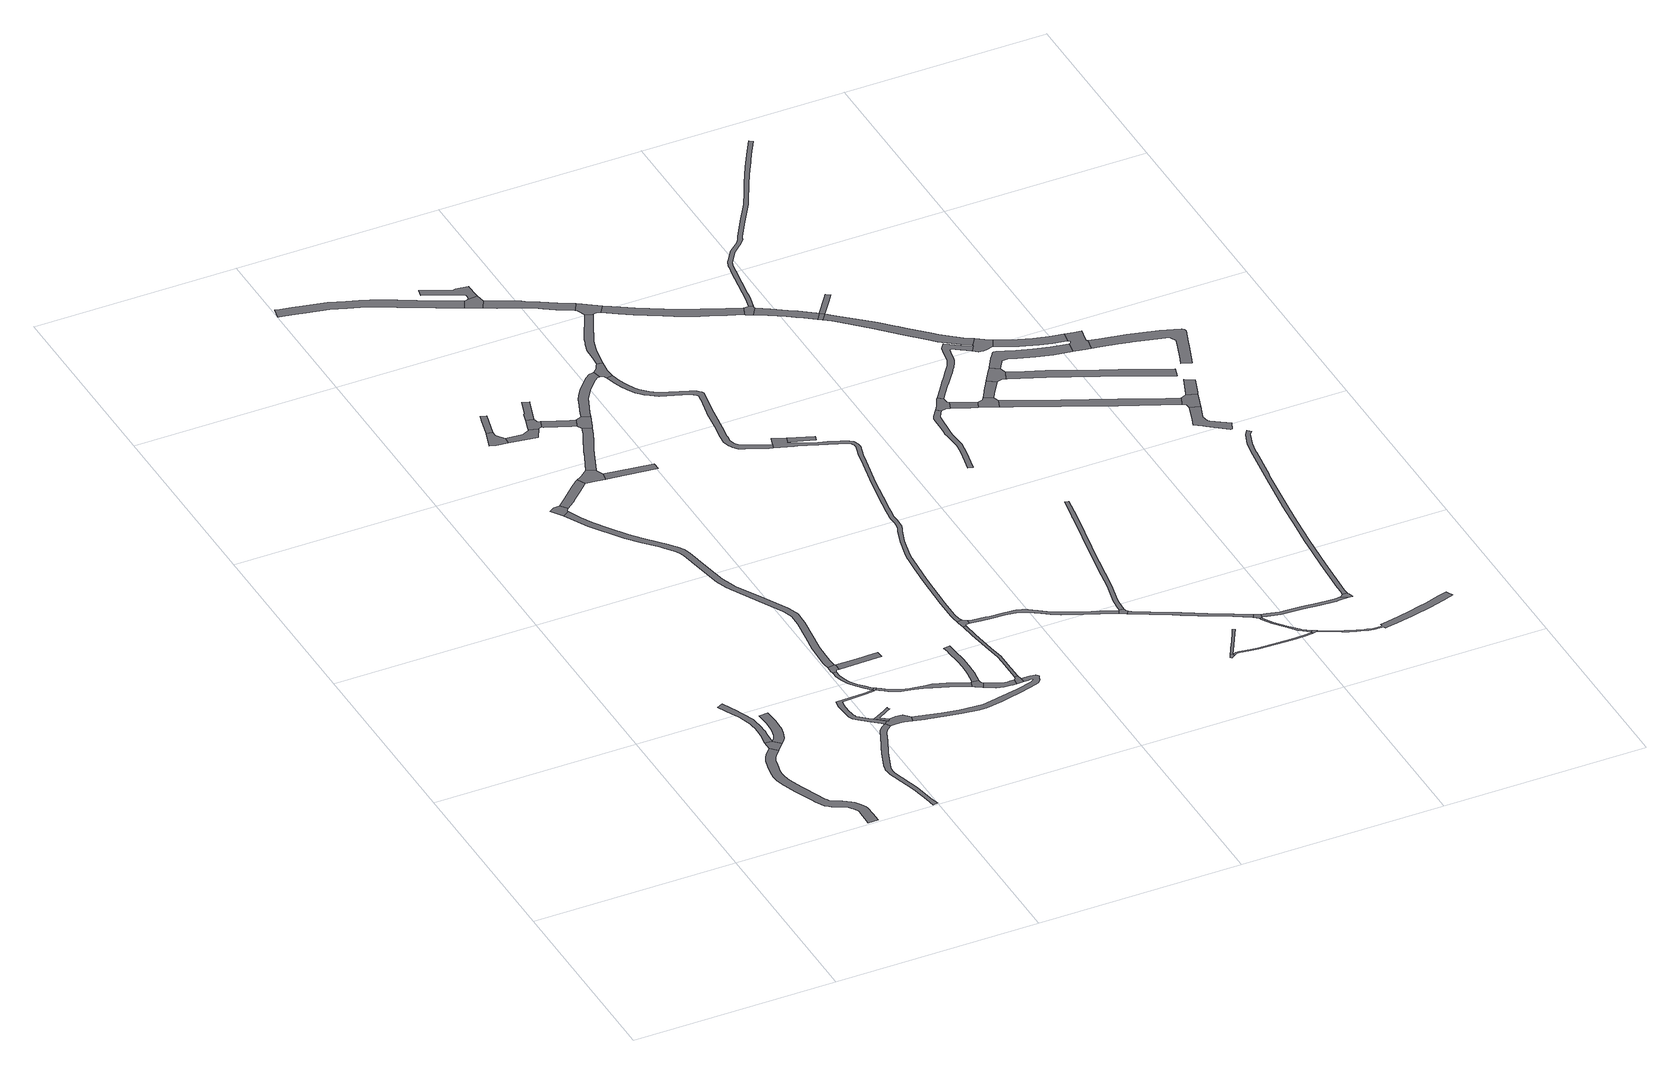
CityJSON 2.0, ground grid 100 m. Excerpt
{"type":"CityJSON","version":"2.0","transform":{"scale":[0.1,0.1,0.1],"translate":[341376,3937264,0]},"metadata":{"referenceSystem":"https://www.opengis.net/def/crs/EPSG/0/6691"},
"CityObjects":{
"road1":{"type":"Road","attributes":{"RoadStructureAttribute.sectionType":"1"},"geometry":[{"type":"MultiSurface","lod":"1","boundaries":[[[0,1,2,3,4,5,6,7,8,9,10,11,12,13,14,15,16,17,18,19,20,21,22,23,24,25,26,27,28,29,30,31,32,33,34,35,36,37,38,39,40,41,42,43,44,45,46,47,48,49,50,51,52]]]}]},
"road2":{"type":"Road","geometry":[{"type":"MultiSurface","lod":"1","boundaries":[[[27,26,53,54,55]]]}]},
"road3":{"type":"Road","attributes":{"RoadStructureAttribute.sectionType":"1"},"geometry":[{"type":"MultiSurface","lod":"1","boundaries":[[[54,56,57,58,59,60,61,62,63,64,65,66,67,68,69,70,71,72,73,74,75,76,77,55]]]}]},
"road4":{"type":"Road","geometry":[{"type":"MultiSurface","lod":"1","boundaries":[[[53,78,79,80,81,82,83,84,85,86,87,88,89,90,91,92,93,94,95,96,54]]]}]},
"road5":{"type":"Road","attributes":{"RoadStructureAttribute.sectionType":"1"},"geometry":[{"type":"MultiSurface","lod":"1","boundaries":[[[97,98,99,100,101,102,103,104,105,106,107,108,109,110,111,112,113,114,115,116,117,118,119,120,121,122,123,124,125,126,127,128,129]]]}]},
"road6":{"type":"Road","attributes":{"RoadStructureAttribute.sectionType":"1"},"geometry":[{"type":"MultiSurface","lod":"1","boundaries":[[[130,131,132,133,134,135,136,137,138,139,140,129,141,142,143,144,145,146,147,148,149,150,151,152,153,154,155,156]]]}]},
"road7":{"type":"Road","geometry":[{"type":"MultiSurface","lod":"1","boundaries":[[[157,158,159,160,161,162,163,164,165,166,167,168]]]}]},
"road8":{"type":"Road","geometry":[{"type":"MultiSurface","lod":"1","boundaries":[[[169,170,171,172,173,174,175,176]]]}]},
"road9":{"type":"Road","geometry":[{"type":"MultiSurface","lod":"1","boundaries":[[[128,177,178,179,180,181,182,183,184,168,167,185,186,141,129]]]}]},
"road10":{"type":"Road","attributes":{"RoadStructureAttribute.sectionType":"1"},"geometry":[{"type":"MultiSurface","lod":"1","boundaries":[[[187,188,189,190,191,192,193,194,195,196,197,198,199,200,201,202,203,204,205,206,207,208,209,210,211,212,213,214,215,169,176,216,217,218,219,220,221,222,223,224,225,226,227,228,229,230,231,232,233,234,235,236,237,238,239,240,241]]]}]},
"road11":{"type":"Road","geometry":[{"type":"MultiSurface","lod":"1","boundaries":[[[242,243,244,245,246,241,240,247,248]]]}]},
"road12":{"type":"Road","attributes":{"RoadStructureAttribute.sectionType":"1"},"geometry":[{"type":"MultiSurface","lod":"1","boundaries":[[[249,250,251,252,253,254,156,255,256,257,258,259,260,261,242,248]]]}]},
"road13":{"type":"Road","geometry":[{"type":"MultiSurface","lod":"1","boundaries":[[[255,156,155,262,263]]]}]},
"road14":{"type":"Road","attributes":{"RoadStructureAttribute.sectionType":"1"},"geometry":[{"type":"MultiSurface","lod":"1","boundaries":[[[264,265,266,173,172,267,268,269,270,271]]]}]},
"road15":{"type":"Road","geometry":[{"type":"MultiSurface","lod":"1","boundaries":[[[272,273,274,275,276,277,278,279]]]}]},
"road16":{"type":"Road","attributes":{"RoadStructureAttribute.sectionType":"1"},"geometry":[{"type":"MultiSurface","lod":"1","boundaries":[[[280,281,282,283,284,246,245]]]}]},
"road17":{"type":"Road","geometry":[{"type":"MultiSurface","lod":"1","boundaries":[[[285,286,287,277,276]]]}]},
"road18":{"type":"Road","attributes":{"RoadStructureAttribute.sectionType":"1"},"geometry":[{"type":"MultiSurface","lod":"1","boundaries":[[[288,289,290,291,273,272,292,293]]]}]},
"road19":{"type":"Road","geometry":[{"type":"MultiSurface","lod":"1","boundaries":[[[270,294,295,296,297,298,299,300,301,271]]]}]},
"road20":{"type":"Road","attributes":{"RoadStructureAttribute.sectionType":"1"},"geometry":[{"type":"MultiSurface","lod":"1","boundaries":[[[262,302,303,304,305,306,307,308,309,310,311,312,313,314,315,316,317,318,319,320,321,322,323,324,263]]]}]},
"road21":{"type":"Road","geometry":[{"type":"MultiSurface","lod":"1","boundaries":[[[325,326,327,328,288,293,329,330]]]}]},
"road22":{"type":"Road","attributes":{"RoadStructureAttribute.sectionType":"1"},"geometry":[{"type":"MultiSurface","lod":"1","boundaries":[[[331,332,333,334,335,336,337,338,339,340,341,342,343,344,181,180,345,346,347,348,349,350,351,352,353,354,355,356,357,358,359,360,361,362,363]]]}]},
"road23":{"type":"Road","geometry":[{"type":"MultiSurface","lod":"1","boundaries":[[[364,365,366,367,368,327,326]]]}]},
"road24":{"type":"Road","attributes":{"RoadStructureAttribute.sectionType":"1"},"geometry":[{"type":"MultiSurface","lod":"1","boundaries":[[[298,369,370,371,372,373,374,375,376,377,378,379,380,381,382,383,299]]]}]},
"road25":{"type":"Road","attributes":{"RoadStructureAttribute.sectionType":"1"},"geometry":[{"type":"MultiSurface","lod":"1","boundaries":[[[384,385,386,387,388,389,390,391,392,393,394,395,396,397,398,399,400,401,402,403,404,405,406,407]]]}]},
"road26":{"type":"Road","attributes":{"RoadStructureAttribute.sectionType":"1"},"geometry":[{"type":"MultiSurface","lod":"1","boundaries":[[[408,409,410,296,295]]]}]},
"road27":{"type":"Road","attributes":{"RoadStructureAttribute.sectionType":"1"},"geometry":[{"type":"MultiSurface","lod":"1","boundaries":[[[329,411,412,413,414,415,416,330]]]}]},
"road28":{"type":"Road","geometry":[{"type":"MultiSurface","lod":"1","boundaries":[[[417,418,419,420,421,315,314,422,423,424]]]}]},
"road29":{"type":"Road","attributes":{"RoadStructureAttribute.sectionType":"1"},"geometry":[{"type":"MultiSurface","lod":"1","boundaries":[[[420,425,426,427,428,429,430,431,432,433,434,435,436,437,421]]]}]},
"road30":{"type":"Road","attributes":{"RoadStructureAttribute.sectionType":"1"},"geometry":[{"type":"MultiSurface","lod":"1","boundaries":[[[438,439,440,441,442,443,444,445,446,417,424]]]}]},
"road31":{"type":"Road","geometry":[{"type":"MultiSurface","lod":"1","boundaries":[[[414,413,376,375,447,448,449,450]]]}]},
"road32":{"type":"Road","geometry":[{"type":"MultiSurface","lod":"1","boundaries":[[[451,443,442,452,363,362,453,454,455,456]]]}]},
"road33":{"type":"Road","attributes":{"RoadStructureAttribute.sectionType":"1"},"geometry":[{"type":"MultiSurface","lod":"1","boundaries":[[[457,458,459,460,461,456,455,462,463,464,465,466,467,468,469]]]}]},
"road34":{"type":"Road","attributes":{"RoadStructureAttribute.sectionType":"1"},"geometry":[{"type":"MultiSurface","lod":"1","boundaries":[[[470,471,472,473,474,475,476,450,449,477,478,479,480,481,482,483,484,485,486,487]]]}]},
"road35":{"type":"Road","geometry":[{"type":"MultiSurface","lod":"1","boundaries":[[[488,489,490,491,492,469,468,493,494,495,496]]]}]},
"road36":{"type":"Road","attributes":{"RoadStructureAttribute.sectionType":"1"},"geometry":[{"type":"MultiSurface","lod":"1","boundaries":[[[497,498,499,500,501,502,503,504,505,506,507,508,509,510,511]]]}]},
"road37":{"type":"Road","geometry":[{"type":"MultiSurface","lod":"1","boundaries":[[[511,512,395,394,513,514,515,497]]]}]},
"road38":{"type":"Road","geometry":[{"type":"MultiSurface","lod":"1","boundaries":[[[516,517,518,519,520,521,522,487,486,523,524,525,526]]]}]},
"road39":{"type":"Road","attributes":{"RoadStructureAttribute.sectionType":"1"},"geometry":[{"type":"MultiSurface","lod":"1","boundaries":[[[525,527,528,529,530,531,532,533,534,535,536,537,538,539,540,541,542,543,544,545,546,547,548,549,550,551,552,553,554,555,556,557,558,559,560,561,562,563,564,565,566,567,568,569,570,571,572,573,574,575,576,577,578,579,580,581,526]]]}]},
"road40":{"type":"Road","attributes":{"RoadStructureAttribute.sectionType":"1"},"geometry":[{"type":"MultiSurface","lod":"1","boundaries":[[[582,583,584,585,586,587,588,514,513,589,590,591,592,593,594,595]]]}]},
"road41":{"type":"Road","attributes":{"RoadStructureAttribute.sectionType":"1"},"geometry":[{"type":"MultiSurface","lod":"1","boundaries":[[[596,597,598,599,600,601,602,603,604,605,606,607,608,609,610,611,612,613,614,615,616,617,618,619,620,621,622,623,624,625,626,627,628,629,630,631,632,633,634,490,489,635,636,637,638,639,640,641,642,643,644,645,646,647,648,649,650,651,652,653,654,655,656,657,658,659,660,661,662,663,664,665,666,667,668,669,670,671,672,673,554,553]]]}]},
"road42":{"type":"Road","attributes":{"RoadStructureAttribute.sectionType":"1"},"geometry":[{"type":"MultiSurface","lod":"1","boundaries":[[[674,675,676,677,678,519,518,679,680,681,682,683,684,685,686,687]]]}]},
"road43":{"type":"Road","attributes":{"RoadStructureAttribute.sectionType":"1"},"geometry":[{"type":"MultiSurface","lod":"1","boundaries":[[[495,688,689,690,691,692,693,694,695,696,697,698,699,700,701,702,703,704,705,706,707,708,709,710,711,712,713,714,715,716,717,718,719,720,721,722,723,724,725,496]]]}]},
"road44":{"type":"Road","geometry":[{"type":"MultiSurface","lod":"1","boundaries":[[[726,727,582,595,728,729,730,731,687,686,732,733,734,735]]]}]},
"road45":{"type":"Road","geometry":[{"type":"MultiSurface","lod":"1","boundaries":[[[671,736,737,738,739,672]]]}]},
"road46":{"type":"Road","geometry":[{"type":"MultiSurface","lod":"1","boundaries":[[[740,741,742,705,704,743,744,745]]]}]},
"road47":{"type":"Road","attributes":{"RoadStructureAttribute.sectionType":"1"},"geometry":[{"type":"MultiSurface","lod":"1","boundaries":[[[746,747,748,749,750,751,752,753,754,755,756,757,758,759,760,761,762,763,764,765,766,726,735]]]}]},
"road48":{"type":"Road","geometry":[{"type":"MultiSurface","lod":"1","boundaries":[[[767,768,769,770,771,772]]]}]},
"road49":{"type":"Road","attributes":{"RoadStructureAttribute.sectionType":"1"},"geometry":[{"type":"MultiSurface","lod":"1","boundaries":[[[773,774,775,776,777,778,779,780,781,782,783,784,785,786,787,788,789,790,791,792,742,741]]]}]},
"road50":{"type":"Road","attributes":{"RoadStructureAttribute.sectionType":"1"},"geometry":[{"type":"MultiSurface","lod":"1","boundaries":[[[793,794,795,796,797,798,799,800,768,767,801]]]}]},
"road51":{"type":"Road","attributes":{"RoadStructureAttribute.sectionType":"1"},"geometry":[{"type":"MultiSurface","lod":"1","boundaries":[[[802,803,804,805,806,807,808,745,744,809,810,811,812,813,814,815,816,817,818,819]]]}]},
"road52":{"type":"Road","attributes":{"RoadStructureAttribute.sectionType":"1"},"geometry":[{"type":"MultiSurface","lod":"1","boundaries":[[[820,821,822,823,824,825,826,827,772,771,828,829,830,831,832,833,834]]]}]},
"road53":{"type":"Road","geometry":[{"type":"MultiSurface","lod":"1","boundaries":[[[757,835,836,837,838,839,840,841,842,758]]]}]},
"road54":{"type":"Road","attributes":{"RoadStructureAttribute.sectionType":"1"},"geometry":[{"type":"MultiSurface","lod":"1","boundaries":[[[843,844,845,846,847,848,849,850,851,852,853,854,855,856,857,858,859,860,861,862]]]}]},
"road55":{"type":"Road","geometry":[{"type":"MultiSurface","lod":"1","boundaries":[[[863,864,819,818,865,866]]]}]},
"road56":{"type":"Road","attributes":{"RoadStructureAttribute.sectionType":"1"},"geometry":[{"type":"MultiSurface","lod":"1","boundaries":[[[867,868,869,870,871,837,836,872,873,874,875,876,877]]]}]},
"road57":{"type":"Road","attributes":{"RoadStructureAttribute.sectionType":"1"},"geometry":[{"type":"MultiSurface","lod":"1","boundaries":[[[865,878,879,880,881,882,883,884,885,886,887,888,889,866]]]}]},
"road58":{"type":"Road","geometry":[{"type":"MultiSurface","lod":"1","boundaries":[[[890,891,892,893,843,862,894,895,896,897,898]]]}]},
"road59":{"type":"Road","geometry":[{"type":"MultiSurface","lod":"1","boundaries":[[[899,900,884,883,820,834]]]}]},
"road60":{"type":"Road","geometry":[{"type":"MultiSurface","lod":"1","boundaries":[[[877,876,901,902,903]]]}]},
"road61":{"type":"Road","attributes":{"RoadStructureAttribute.sectionType":"1"},"geometry":[{"type":"MultiSurface","lod":"1","boundaries":[[[904,896,895,905,906]]]}]},
"road62":{"type":"Road","attributes":{"RoadStructureAttribute.sectionType":"1"},"geometry":[{"type":"MultiSurface","lod":"1","boundaries":[[[907,908,909,910,911,912,913,914,915,864,863,916,917,918,919,920,921,922,923,924]]]}]},
"road63":{"type":"Road","attributes":{"RoadStructureAttribute.sectionType":"1"},"geometry":[{"type":"MultiSurface","lod":"1","boundaries":[[[925,926,927,928,877,903]]]}]},
"road64":{"type":"Road","geometry":[{"type":"MultiSurface","lod":"1","boundaries":[[[929,930,931,932,904,906,933]]]}]},
"road65":{"type":"Road","attributes":{"RoadStructureAttribute.sectionType":"1"},"geometry":[{"type":"MultiSurface","lod":"1","boundaries":[[[934,935,936,937,938,939,940,941,942,943,944,945,946,947,890,898,948,949,950,951,952,953,954,955,956,957,958,959,960,961,962,963,964,965,966,967]]]}]},
"road66":{"type":"Road","attributes":{"RoadStructureAttribute.sectionType":"1"},"geometry":[{"type":"MultiSurface","lod":"1","boundaries":[[[930,968,969,970,971,972,973,974,931]]]}]},
"road67":{"type":"Road","attributes":{"RoadStructureAttribute.sectionType":"1"},"geometry":[{"type":"MultiSurface","lod":"1","boundaries":[[[975,976,977,978,979,980,981,982,983,984,985,986,903,902,987,988,989,990,991,992,993,994,995,996]]]}]},
"road68":{"type":"Road","attributes":{"RoadStructureAttribute.sectionType":"1"},"geometry":[{"type":"MultiSurface","lod":"1","boundaries":[[[840,997,998,999,1000,1001,1002,1003,1004,1005,1006,1007,1008,1009,1010,1011,1012,1013,1014,1015,1016,1017,1018,1019,1020,1021,1022,1023,1024,1025,1026,1027,1028,1029,1030,1031,1032,1033,1034,1035,1036,1037,1038,1039,1040,1041,1042,841]]]}]},
"road69":{"type":"Road","geometry":[{"type":"MultiSurface","lod":"1","boundaries":[[[1043,1044,1045,1046,1047,970,969,1048,1049,1050,1051,1052,1053,1054,1055,1056]]]}]},
"road70":{"type":"Road","geometry":[{"type":"MultiSurface","lod":"1","boundaries":[[[924,1057,1058,1059,1060,1061,1062,907]]]}]},
"road71":{"type":"Road","attributes":{"RoadStructureAttribute.sectionType":"1"},"geometry":[{"type":"MultiSurface","lod":"1","boundaries":[[[1063,1064,1065,1066,1067,1068,1069,1070,1071,1072,1073,1074,1075,1076,1077,1078,900,899,1079,1080,1081,1082,1083,1084,1085,1086,1087,1088,1089,1090,1091,1092,1093,1094,1095,1096]]]}]},
"road72":{"type":"Road","geometry":[{"type":"MultiSurface","lod":"1","boundaries":[[[967,966,1097,1098,1099,1100,1101,1102,1103,1104,975,996]]]}]},
"road73":{"type":"Road","attributes":{"RoadStructureAttribute.sectionType":"1"},"geometry":[{"type":"MultiSurface","lod":"1","boundaries":[[[1105,1106,1107,1108,1109,1110,1111,1112,1113,929,933,1114,1115,1116,1117,1118,1119,1120]]]}]},
"road74":{"type":"Road","attributes":{"RoadStructureAttribute.sectionType":"1"},"geometry":[{"type":"MultiSurface","lod":"1","boundaries":[[[1055,1121,1122,1123,1124,1125,1126,1127,1128,1129,1130,1131,1132,1133,1134,1135,1136,1137,1056]]]}]},
"road75":{"type":"Road","attributes":{"RoadStructureAttribute.sectionType":"1"},"geometry":[{"type":"MultiSurface","lod":"1","boundaries":[[[1138,1139,1140,1141,1142,1143,1144,1145,1146,1147,1148,1149,1150,1151,1152,1153,1154,1155,1156,1157,1158,1159,1160,1161,1162,1163,1164,1165,1061,1060]]]}]},
"road76":{"type":"Road","attributes":{"RoadStructureAttribute.sectionType":"1"},"geometry":[{"type":"MultiSurface","lod":"1","boundaries":[[[1166,1167,1168,1169,1170,1171,1172,1103,1102,1173,1174,1175,1176,1177,1178,1179,1180]]]}]},
"road77":{"type":"Road","attributes":{"RoadStructureAttribute.sectionType":"1"},"geometry":[{"type":"MultiSurface","lod":"1","boundaries":[[[1181,1182,1183,1184,1185,1186,1187,1188,1189,1190,1191,1192,1193,1194,1195,1052,1051]]]}]},
"road78":{"type":"Road","geometry":[{"type":"MultiSurface","lod":"1","boundaries":[[[1196,1180,1179,1197,1198,1199,1200,1128,1127,1201,1202,1203,1204,1205,1206,1207]]]}]},
"road79":{"type":"Road","attributes":{"RoadStructureAttribute.sectionType":"1"},"geometry":[{"type":"MultiSurface","lod":"1","boundaries":[[[1208,1209,1210,1211,1212,1213,1214,1215,1216,1217,1218,1219,1220,1221]]]}]},
"road80":{"type":"Road","geometry":[{"type":"MultiSurface","lod":"1","boundaries":[[[1119,1222,1214,1213,1223,1224,1225,1120]]]}]},
"road81":{"type":"Road","attributes":{"RoadStructureAttribute.sectionType":"1"},"geometry":[{"type":"MultiSurface","lod":"1","boundaries":[[[1226,1227,1225,1224,1228,1229]]]}]},
"road82":{"type":"Road","attributes":{"RoadStructureAttribute.sectionType":"1"},"geometry":[{"type":"MultiSurface","lod":"1","boundaries":[[[1202,1230,1231,1232,1233,1234,1235,1236,1237,1238,1239,1240,1241,1242,1243,1244,1245,1246,1247,1248,1249,1250,1251,1252,1253,1203]]]}]}
},
"vertices":[
[709,14,0],[709,67,0],[706,115,0],[703,127,0],[691,151,0],[673,178,0],[662,189,0],[628,212,0],[593,229,0],[586,235,0],[577,243,0],[572,251,0],[567,259,0],[559,277,0],[553,290,0],[514,385,0],[489,457,0],[482,489,0],[481,493,0],[480,511,0],[482,534,0],[492,580,0],[501,617,0],[509,634,0],[517,644,0],[533,664,0],[545,679,0],[514,711,0],[498,693,0],[480,671,0],[470,656,0],[459,632,0],[448,591,0],[437,540,0],[435,511,0],[437,487,0],[438,478,0],[446,445,0],[472,369,0],[512,272,0],[518,258,0],[527,239,0],[533,228,0],[544,212,0],[548,208,0],[568,191,0],[605,173,0],[633,154,0],[638,149,0],[652,128,0],[661,112,0],[661,108,0],[659,14,0],
[583,719,0],[550,750,0],[516,756,0],
[554,813,0],[556,835,0],[555,843,0],[554,878,0],[553,889,0],[550,916,0],[546,936,0],[527,988,0],[517,1012,0],[511,1025,0],[476,1101,0],[448,1088,0],[484,1012,0],[489,1000,0],[500,976,0],[517,928,0],[520,911,0],[523,886,0],[524,876,0],[525,848,0],[526,836,0],[524,816,0],
[600,737,0],[606,747,0],[609,752,0],[618,774,0],[621,786,0],[629,818,0],[630,831,0],[631,835,0],[632,888,0],[626,953,0],[582,949,0],[587,887,0],[586,838,0],[584,826,0],[578,797,0],[575,789,0],[569,773,0],[568,771,0],[564,765,0],
[1031,631,0],[1014,614,0],[992,562,0],[970,514,0],[963,499,0],[945,459,0],[913,372,0],[907,344,0],[905,334,0],[905,322,0],[908,299,0],[917,273,0],[952,151,0],[969,58,0],[976,5,0],[1000,10,0],[989,61,0],[972,156,0],[943,255,0],[936,279,0],[930,303,0],[929,316,0],[930,327,0],[934,343,0],[939,360,0],[973,448,0],[1011,533,0],[1020,554,0],[1035,588,0],[1041,599,0],[1051,609,0],[1073,625,0],[1056,649,0],
[1081,898,0],[935,892,0],[930,860,0],[930,814,0],[933,784,0],[935,768,0],[945,745,0],[962,727,0],[994,699,0],[1043,658,0],[1052,652,0],[1070,667,0],[1025,704,0],[1018,710,0],[977,746,0],[965,757,0],[963,764,0],[960,772,0],[959,780,0],[954,811,0],[954,813,0],[956,858,0],[959,877,0],[960,883,0],[1082,888,0],[1123,894,0],[1121,904,0],
[1055,700,0],[1102,728,0],[1125,742,0],[1118,754,0],[1118,755,0],[1117,755,0],[1094,741,0],[1033,706,0],[1031,705,0],[1045,694,0],[1082,663,0],[1090,672,0],
[507,2707,0],[506,2713,0],[508,2720,0],[517,2727,0],[491,2760,0],[461,2759,0],[436,2742,0],[475,2686,0],
[1086,627,0],[1118,628,0],[1139,623,0],[1176,614,0],[1183,643,0],[1177,650,0],[1156,673,0],[1124,678,0],[1081,661,0],[1079,659,0],
[1049,1163,0],[1048,1185,0],[1049,1228,0],[1050,1265,0],[1051,1297,0],[1062,1386,0],[1075,1493,0],[1076,1535,0],[1077,1562,0],[1066,1599,0],[1056,1623,0],[994,1737,0],[921,1873,0],[910,1902,0],[893,1948,0],[875,2049,0],[861,2127,0],[851,2189,0],[840,2222,0],[825,2245,0],[821,2251,0],[809,2269,0],[794,2289,0],[715,2377,0],[668,2432,0],[611,2518,0],[566,2584,0],[536,2643,0],[515,2684,0],[538,2567,0],[641,2412,0],[690,2356,0],[753,2285,0],[768,2268,0],[794,2233,0],[809,2208,0],[819,2181,0],[829,2123,0],[842,2044,0],[861,1940,0],[882,1884,0],[891,1859,0],[965,1722,0],[1026,1609,0],[1034,1588,0],[1043,1557,0],[1043,1536,0],[1042,1496,0],[1029,1388,0],[1016,1298,0],[1014,1229,0],[1013,1184,0],[1014,1160,0],[1017,1142,0],[1051,1148,0],
[1035,1097,0],[1039,1105,0],[1044,1107,0],[1056,1108,0],[1055,1144,0],[1016,1109,0],[1017,1095,0],
[1020,1063,0],[1029,1026,0],[1043,995,0],[1066,962,0],[1090,935,0],[1110,913,0],[1131,916,0],[1120,925,0],[1101,945,0],[1078,971,0],[1056,1002,0],[1044,1031,0],[1035,1065,0],
[1132,896,0],[1141,908,0],
[637,2895,0],[598,2859,0],[528,2793,0],[557,2759,0],[576,2776,0],[622,2819,0],[668,2862,0],[647,2901,0],
[496,3286,0],[501,3323,0],[480,3350,0],[470,3362,0],[471,3387,0],[442,3395,0],[412,3306,0],[442,3294,0],
[1161,1109,0],[1267,1111,0],[1266,1146,0],[1248,1146,0],[1161,1144,0],
[503,3513,0],[474,3520,0],[465,3485,0],
[621,3336,0],[620,3332,0],[597,3320,0],[586,3314,0],[635,3266,0],[667,3323,0],
[724,2855,0],[763,2850,0],[769,2893,0],[754,2923,0],[758,2933,0],[715,2950,0],[676,2919,0],[669,2913,0],
[1144,887,0],[1150,882,0],[1177,864,0],[1182,861,0],[1216,842,0],[1228,836,0],[1271,827,0],[1287,823,0],[1346,808,0],[1365,800,0],[1401,786,0],[1433,773,0],[1524,732,0],[1537,760,0],[1445,801,0],[1437,804,0],[1376,827,0],[1348,829,0],[1286,839,0],[1274,841,0],[1233,851,0],[1185,877,0],[1158,895,0],
[686,3372,0],[677,3397,0],[642,3407,0],[625,3350,0],[681,3330,0],[697,3368,0],
[1769,664,0],[1786,666,0],[1792,663,0],[1792,656,0],[1787,652,0],[1776,648,0],[1699,627,0],[1590,603,0],[1578,601,0],[1512,589,0],[1480,589,0],[1400,598,0],[1318,614,0],[1248,628,0],[1230,601,0],[1242,599,0],[1327,582,0],[1395,568,0],[1478,559,0],[1514,559,0],[1596,573,0],[1625,580,0],[1706,598,0],[1791,622,0],[1804,630,0],[1817,643,0],[1825,666,0],[1828,673,0],[1825,679,0],[1816,684,0],[1793,689,0],[1750,691,0],[1751,663,0],
[717,3517,0],[719,3523,0],[686,3536,0],[659,3447,0],[654,3448,0],
[801,3041,0],[817,3080,0],[832,3110,0],[847,3142,0],[859,3168,0],[866,3183,0],[882,3225,0],[840,3241,0],[834,3229,0],[825,3201,0],[802,3152,0],[776,3098,0],[769,3080,0],[756,3046,0],[753,3038,0],
[9,4588,0],[65,4577,0],[130,4563,0],[235,4539,0],[308,4513,0],[362,4492,0],[404,4475,0],[509,4422,0],[525,4414,0],[662,4342,0],[774,4286,0],[798,4334,0],[687,4389,0],[533,4470,0],[426,4523,0],[381,4541,0],[326,4562,0],[250,4589,0],[141,4614,0],[91,4625,0],[37,4637,0],[30,4638,0],[14,4642,0],[3,4589,0],
[804,2845,0],[1009,2821,0],[1006,2858,0],
[691,3324,0],[804,3274,0],[827,3268,0],[845,3309,0],[819,3317,0],[705,3364,0],
[1583,734,0],[1577,741,0],[1574,747,0],[1573,760,0],[1542,761,0],[1536,722,0],[1544,718,0],[1567,705,0],
[1581,822,0],[1584,880,0],[1584,886,0],[1583,932,0],[1576,1009,0],[1572,1048,0],[1542,1045,0],[1545,1015,0],[1546,1006,0],[1553,930,0],[1554,887,0],[1553,864,0],[1551,825,0],
[1618,676,0],[1652,666,0],[1680,663,0],[1695,663,0],[1713,662,0],[1715,692,0],[1696,693,0],[1682,693,0],[1657,697,0],
[886,3235,0],[904,3282,0],[912,3304,0],[874,3319,0],
[1723,697,0],[1727,662,0],[1744,704,0],[1744,709,0],[1743,714,0],[1727,712,0],
[1697,1075,0],[1716,948,0],[1726,881,0],[1728,812,0],[1727,743,0],[1742,722,0],[1742,743,0],[1743,812,0],[1741,882,0],[1730,956,0],[1712,1076,0],[1705,1151,0],[1690,1150,0],
[1048,3591,0],[1021,3572,0],[962,3509,0],[935,3469,0],[921,3446,0],[914,3426,0],[882,3345,0],[924,3335,0],[951,3402,0],[962,3426,0],[973,3445,0],[978,3452,0],[997,3481,0],[1027,3514,0],[1051,3539,0],[1067,3551,0],[1080,3554,0],[1072,3598,0],
[1718,1192,0],[1707,1200,0],[1683,1197,0],[1685,1185,0],[1690,1152,0],[1706,1159,0],[1710,1163,0],[1726,1163,0],[1726,1187,0],
[866,4343,0],[865,4351,0],[862,4419,0],[862,4423,0],[803,4433,0],[797,4430,0],[792,4430,0],[651,4492,0],[642,4457,0],[817,4372,0],[822,4367,0],[825,4359,0],[823,4354,0],[821,4344,0],[815,4337,0],
[807,4333,0],[847,4249,0],[872,4297,0],[869,4319,0],
[1132,3570,0],[1131,3583,0],[1141,3644,0],[1112,3648,0],[1105,3636,0],[1096,3619,0],[1086,3607,0],[1090,3554,0],[1099,3549,0],[1106,3535,0],[1136,3540,0],
[1119,3484,0],[1136,3440,0],[1154,3399,0],[1169,3377,0],[1170,3375,0],[1198,3346,0],[1219,3329,0],[1252,3307,0],[1379,3258,0],[1406,3240,0],[1410,3237,0],[1410,3236,0],[1410,3232,0],[1406,3205,0],[1401,3175,0],[1387,3105,0],[1385,3093,0],[1369,2975,0],[1367,2962,0],[1360,2912,0],[1356,2869,0],[1362,2838,0],[1372,2816,0],[1392,2797,0],[1418,2783,0],[1517,2740,0],[1533,2735,0],[1541,2757,0],[1528,2761,0],[1433,2808,0],[1410,2821,0],[1397,2833,0],[1391,2847,0],[1386,2871,0],[1388,2893,0],[1389,2908,0],[1398,2972,0],[1411,3064,0],[1415,3089,0],[1430,3169,0],[1435,3199,0],[1440,3231,0],[1439,3242,0],[1436,3252,0],[1426,3263,0],[1419,3268,0],[1392,3284,0],[1265,3334,0],[1244,3348,0],[1237,3353,0],[1218,3368,0],[1194,3394,0],[1181,3414,0],[1164,3451,0],[1148,3493,0],
[1231,4097,0],[1159,4139,0],[1093,4181,0],[1036,4213,0],[1023,4220,0],[877,4293,0],[875,4295,0],[848,4248,0],[903,4220,0],[999,4173,0],[1066,4136,0],[1083,4125,0],[1132,4094,0],[1205,4053,0],
[1593,2714,0],[1621,2705,0],[1637,2699,0],[1716,2668,0],[1723,2665,0],[1763,2651,0],[1847,2617,0],[1857,2608,0],[1861,2602,0],[1863,2595,0],[1864,2592,0],[1865,2583,0],[1864,2575,0],[1848,2517,0],[1844,2500,0],[1834,2446,0],[1805,2302,0],[1778,2141,0],[1769,2082,0],[1762,2035,0],[1762,2027,0],[1762,2018,0],[1765,2003,0],[1765,1990,0],[1762,1959,0],[1760,1953,0],[1759,1947,0],[1748,1927,0],[1734,1882,0],[1725,1855,0],[1704,1768,0],[1698,1734,0],[1696,1703,0],[1691,1644,0],[1683,1545,0],[1677,1351,0],[1677,1249,0],[1680,1220,0],[1682,1203,0],[1703,1212,0],[1700,1224,0],[1697,1250,0],[1697,1351,0],[1703,1544,0],[1715,1702,0],[1718,1732,0],[1723,1764,0],[1744,1850,0],[1767,1919,0],[1777,1940,0],[1779,1947,0],[1782,1955,0],[1785,1989,0],[1786,2005,0],[1782,2021,0],[1782,2034,0],[1789,2080,0],[1792,2098,0],[1798,2138,0],[1824,2298,0],[1857,2459,0],[1867,2512,0],[1884,2572,0],[1885,2583,0],[1884,2595,0],[1882,2601,0],[1879,2610,0],[1873,2621,0],[1858,2634,0],[1823,2648,0],[1770,2670,0],[1729,2684,0],[1651,2718,0],[1610,2737,0],[1603,2742,0],[1606,2743,0],[1620,2776,0],[1557,2801,0],
[1145,3837,0],[1138,3816,0],[1132,3802,0],[1118,3755,0],[1117,3697,0],[1146,3693,0],[1156,3743,0],[1170,3790,0],[1177,3810,0],[1182,3821,0],[1226,3911,0],[1258,3976,0],[1264,3989,0],[1227,4002,0],
[1735,1163,0],[1758,1159,0],[1781,1156,0],[1830,1152,0],[1896,1149,0],[1934,1146,0],[1948,1143,0],[1959,1141,0],[1974,1135,0],[1994,1125,0],[2020,1106,0],[2028,1101,0],[2079,1064,0],[2120,1042,0],[2207,1001,0],[2278,972,0],[2352,938,0],[2361,956,0],[2286,991,0],[2215,1019,0],[2146,1052,0],[2129,1060,0],[2090,1081,0],[2040,1116,0],[2039,1117,0],[2004,1142,0],[1982,1153,0],[1969,1159,0],[1962,1161,0],[1957,1163,0],[1946,1165,0],[1937,1166,0],[1897,1169,0],[1831,1172,0],[1811,1174,0],[1782,1176,0],[1761,1179,0],[1740,1183,0],
[1329,4031,0],[1253,4084,0],[1214,4045,0],[1221,4028,0],[1223,4019,0],[1225,4011,0],[1273,3993,0],[1281,3995,0],[1286,3994,0],[1301,3989,0],
[1623,2741,0],[1729,2704,0],[1737,2729,0],[1661,2760,0],
[2390,946,0],[2387,959,0],[2365,960,0],[2357,935,0],[2385,919,0],[2397,938,0],
[1366,3943,0],[1423,3908,0],[1453,3890,0],[1477,3876,0],[1537,3841,0],[1579,3817,0],[1590,3810,0],[1682,3767,0],[1719,3752,0],[1763,3734,0],[1792,3722,0],[1863,3692,0],[1884,3740,0],[1813,3771,0],[1709,3816,0],[1618,3858,0],[1562,3887,0],[1505,3921,0],[1483,3934,0],[1451,3954,0],[1395,3987,0],
[2668,438,0],[2659,443,0],[2649,424,0],[2655,416,0],[2673,429,0],[2670,437,0],
[2387,970,0],[2387,976,0],[2392,1030,0],[2418,1145,0],[2447,1326,0],[2457,1390,0],[2466,1441,0],[2506,1657,0],[2510,1681,0],[2529,1795,0],[2509,1798,0],[2491,1688,0],[2489,1679,0],[2486,1661,0],[2437,1393,0],[2425,1315,0],[2418,1275,0],[2398,1148,0],[2372,1033,0],[2367,977,0],
[2683,464,0],[2744,574,0],[2761,603,0],[2750,608,0],[2734,579,0],[2691,500,0],[2686,493,0],[2671,464,0],[2669,440,0],
[2806,710,0],[2705,766,0],[2602,822,0],[2595,826,0],[2560,846,0],[2482,889,0],[2408,929,0],[2398,911,0],[2472,871,0],[2562,822,0],[2592,805,0],[2615,793,0],[2661,767,0],[2695,749,0],[2737,726,0],[2796,693,0],[2873,650,0],[2883,668,0],
[3055,434,0],[3012,430,0],[2953,428,0],[2790,433,0],[2757,438,0],[2705,446,0],[2685,445,0],[2669,439,0],[2687,435,0],[2705,436,0],[2743,430,0],[2789,423,0],[2953,418,0],[3013,420,0],[3056,425,0],
[1868,3689,0],[1898,3673,0],[1927,3718,0],[1925,3720,0],[1926,3728,0],[1927,3732,0],[1906,3738,0],[1900,3737,0],
[2305,2673,0],[2275,2633,0],[2268,2617,0],[2264,2521,0],[2262,2490,0],[2263,2471,0],[2267,2426,0],[2268,2391,0],[2266,2360,0],[2263,2334,0],[2238,2218,0],[2263,2212,0],[2287,2330,0],[2291,2358,0],[2293,2391,0],[2292,2427,0],[2290,2471,0],[2290,2492,0],[2299,2618,0],[2323,2655,0],
[2908,636,0],[2914,655,0],[2896,630,0],[2906,631,0],
[2153,3563,0],[2119,3588,0],[2087,3611,0],[2049,3635,0],[1985,3679,0],[1955,3639,0],[2025,3597,0],[2059,3573,0],[2089,3553,0],[2138,3517,0],[2165,3555,0],
[2897,619,0],[2927,570,0],[2969,520,0],[3008,474,0],[3011,470,0],[3055,438,0],[3061,446,0],[3023,474,0],[3018,478,0],[2976,526,0],[2935,576,0],[2907,623,0],
[2350,2751,0],[2346,2745,0],[2333,2720,0],[2321,2698,0],[2353,2661,0],[2366,2655,0],[2384,2697,0],[2375,2705,0],[2373,2734,0],
[3078,427,0],[3083,436,0],
[2142,3515,0],[2156,3504,0],[2184,3538,0],
[2497,2643,0],[2451,2619,0],[2481,2606,0],
[3286,617,0],[3267,615,0],[3259,614,0],[3229,616,0],[3179,620,0],[3101,627,0],[3025,631,0],[2998,634,0],[2938,648,0],[2933,628,0],[2994,614,0],[3023,611,0],[3100,608,0],[3177,600,0],[3237,596,0],[3259,594,0],[3268,595,0],[3316,597,0],
[2239,3612,0],[2271,3656,0],[2252,3672,0],[2228,3639,0],
[2584,2615,0],[2574,2641,0],[2535,2665,0],[2526,2650,0],[2566,2569,0],
[2620,3061,0],[2555,3106,0],[2534,3077,0],[2525,3038,0],[2518,2996,0],[2515,2983,0],[2506,2964,0],[2501,2955,0],[2496,2947,0],[2469,2910,0],[2445,2878,0],[2426,2852,0],[2402,2820,0],[2355,2757,0],[2383,2748,0],[2429,2809,0],[2445,2830,0],[2460,2848,0],[2474,2867,0],[2493,2892,0],[2503,2906,0],[2514,2922,0],[2515,2922,0],[2520,2930,0],[2534,2951,0],[2544,2972,0],[2548,2986,0],[2556,3032,0],[2560,3051,0],[2571,3053,0],[2585,3043,0],[2603,3029,0],[2645,3000,0],[2668,3034,0],
[2591,2667,0],[2643,2742,0],[2601,2769,0],[2580,2737,0],[2575,2729,0],[2560,2704,0],[2541,2674,0],
[2695,3080,0],[2655,3107,0],[2579,3167,0],[2575,3170,0],[2543,3201,0],[2463,3281,0],[2433,3311,0],[2422,3322,0],[2366,3378,0],[2313,3426,0],[2247,3485,0],[2223,3504,0],[2190,3476,0],[2219,3452,0],[2334,3341,0],[2356,3317,0],[2417,3253,0],[2425,3244,0],[2510,3160,0],[2539,3130,0],[2624,3067,0],[2668,3040,0],
[1941,3793,0],[1944,3810,0],[1948,3835,0],[1973,4004,0],[1978,4031,0],[1983,4052,0],[1990,4070,0],[2004,4090,0],[2032,4130,0],[2036,4136,0],[2064,4160,0],[2085,4179,0],[2104,4200,0],[2114,4221,0],[2173,4319,0],[2245,4429,0],[2279,4495,0],[2293,4521,0],[2320,4573,0],[2370,4665,0],[2376,4676,0],[2400,4718,0],[2423,4759,0],[2477,4847,0],[2460,4857,0],[2406,4769,0],[2358,4685,0],[2302,4583,0],[2274,4529,0],[2269,4518,0],[2228,4439,0],[2156,4330,0],[2096,4230,0],[2087,4211,0],[2071,4193,0],[2051,4175,0],[2023,4151,0],[2022,4150,0],[2015,4140,0],[1987,4101,0],[1973,4080,0],[1964,4058,0],[1961,4047,0],[1959,4036,0],[1953,4007,0],[1922,3797,0],
[2647,2839,0],[2632,2817,0],[2629,2813,0],[2615,2791,0],[2614,2790,0],[2646,2746,0],[2669,2750,0],[2675,2751,0],[2686,2747,0],[2706,2793,0],[2705,2800,0],[2699,2822,0],[2697,2825,0],[2656,2852,0],
[3337,596,0],[3332,620,0],[3330,621,0],[3327,629,0],[3303,630,0],[3296,622,0],
[3678,430,0],[3608,407,0],[3572,398,0],[3505,381,0],[3418,363,0],[3356,351,0],[3361,341,0],[3357,340,0],[3349,338,0],[3314,340,0],[3287,347,0],[3276,349,0],[3241,361,0],[3211,372,0],[3193,380,0],[3182,384,0],[3178,375,0],[3207,363,0],[3238,351,0],[3273,340,0],[3288,336,0],[3313,330,0],[3350,328,0],[3360,329,0],[3363,316,0],[3369,318,0],[3374,319,0],[3425,329,0],[3512,346,0],[3620,371,0],[3641,378,0],[3689,394,0],[3739,408,0],[3725,443,0],
[2669,2983,0],[2677,2980,0],[2685,2980,0],[2693,2979,0],[2706,2980,0],[2741,2990,0],[2766,3036,0],[2732,3055,0],
[3259,2301,0],[3073,2386,0],[3065,2390,0],[2980,2429,0],[2951,2443,0],[2836,2497,0],[2632,2593,0],[2607,2605,0],[2594,2611,0],[2611,2547,0],[2623,2542,0],[2815,2451,0],[2974,2377,0],[3044,2344,0],[3299,2228,0],[3319,2273,0],
[2726,2869,0],[2730,2874,0],[2761,2877,0],[2800,2860,0],[2878,2837,0],[2958,2815,0],[3044,2799,0],[3055,2858,0],[2971,2874,0],[2894,2894,0],[2821,2917,0],[2777,2935,0],[2740,2951,0],[2730,2953,0],[2724,2951,0],[2706,2928,0],[2695,2912,0],
[3327,653,0],[3326,684,0],[3338,873,0],[3353,1068,0],[3366,1202,0],[3371,1249,0],[3380,1338,0],[3411,1578,0],[3412,1583,0],[3436,1757,0],[3438,1775,0],[3448,1827,0],[3471,1893,0],[3486,1909,0],[3470,1924,0],[3453,1900,0],[3428,1833,0],[3418,1778,0],[3392,1586,0],[3391,1577,0],[3360,1340,0],[3350,1243,0],[3346,1204,0],[3333,1070,0],[3326,976,0],[3318,874,0],[3306,685,0],[3307,653,0],
[3029,2941,0],[3003,2946,0],[2947,2961,0],[2931,2966,0],[2867,2987,0],[2837,3001,0],[2799,3018,0],[2777,2974,0],[2848,2940,0],[2931,2910,0],[2991,2894,0],[3015,2890,0],[3057,2883,0],[3059,2883,0],[3068,2934,0],
[2692,2744,0],[2853,2677,0],[3053,2585,0],[3069,2578,0],[3375,2429,0],[3392,2480,0],[3370,2488,0],[3299,2523,0],[3166,2587,0],[3132,2603,0],[3090,2623,0],[3089,2624,0],[2873,2723,0],[2746,2777,0],[2715,2789,0],
[3113,2926,0],[3067,2877,0],[3068,2872,0],[3066,2865,0],[3061,2860,0],[3102,2789,0],[3128,2785,0],[3139,2844,0],[3134,2846,0],[3133,2849,0],[3137,2868,0],[3147,2920,0],
[3435,2005,0],[3354,2064,0],[3347,2072,0],[3340,2102,0],[3348,2120,0],[3368,2179,0],[3320,2195,0],[3301,2139,0],[3291,2106,0],[3276,2067,0],[3313,2043,0],[3323,2031,0],[3412,1965,0],[3417,1963,0],
[3318,2219,0],[3377,2206,0],[3398,2267,0],[3347,2284,0],
[3391,2394,0],[3353,2295,0],[3402,2279,0],[3436,2369,0],
[3180,2776,0],[3249,2762,0],[3300,2751,0],[3312,2748,0],[3441,2714,0],[3476,2703,0],[3477,2700,0],[3491,2674,0],[3489,2669,0],[3481,2644,0],[3474,2624,0],[3444,2538,0],[3432,2506,0],[3480,2489,0],[3522,2607,0],[3533,2637,0],[3562,2717,0],[3562,2724,0],[3560,2731,0],[3551,2740,0],[3458,2771,0],[3315,2809,0],[3314,2810,0],[3191,2835,0]
]}
